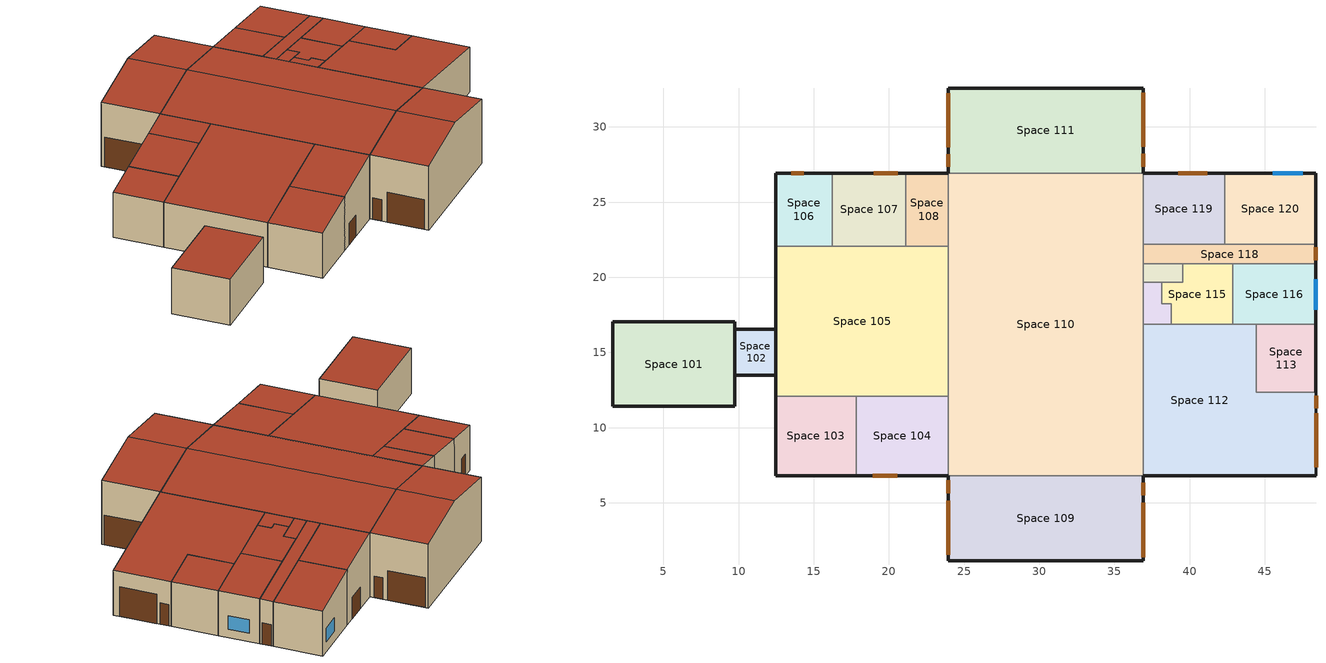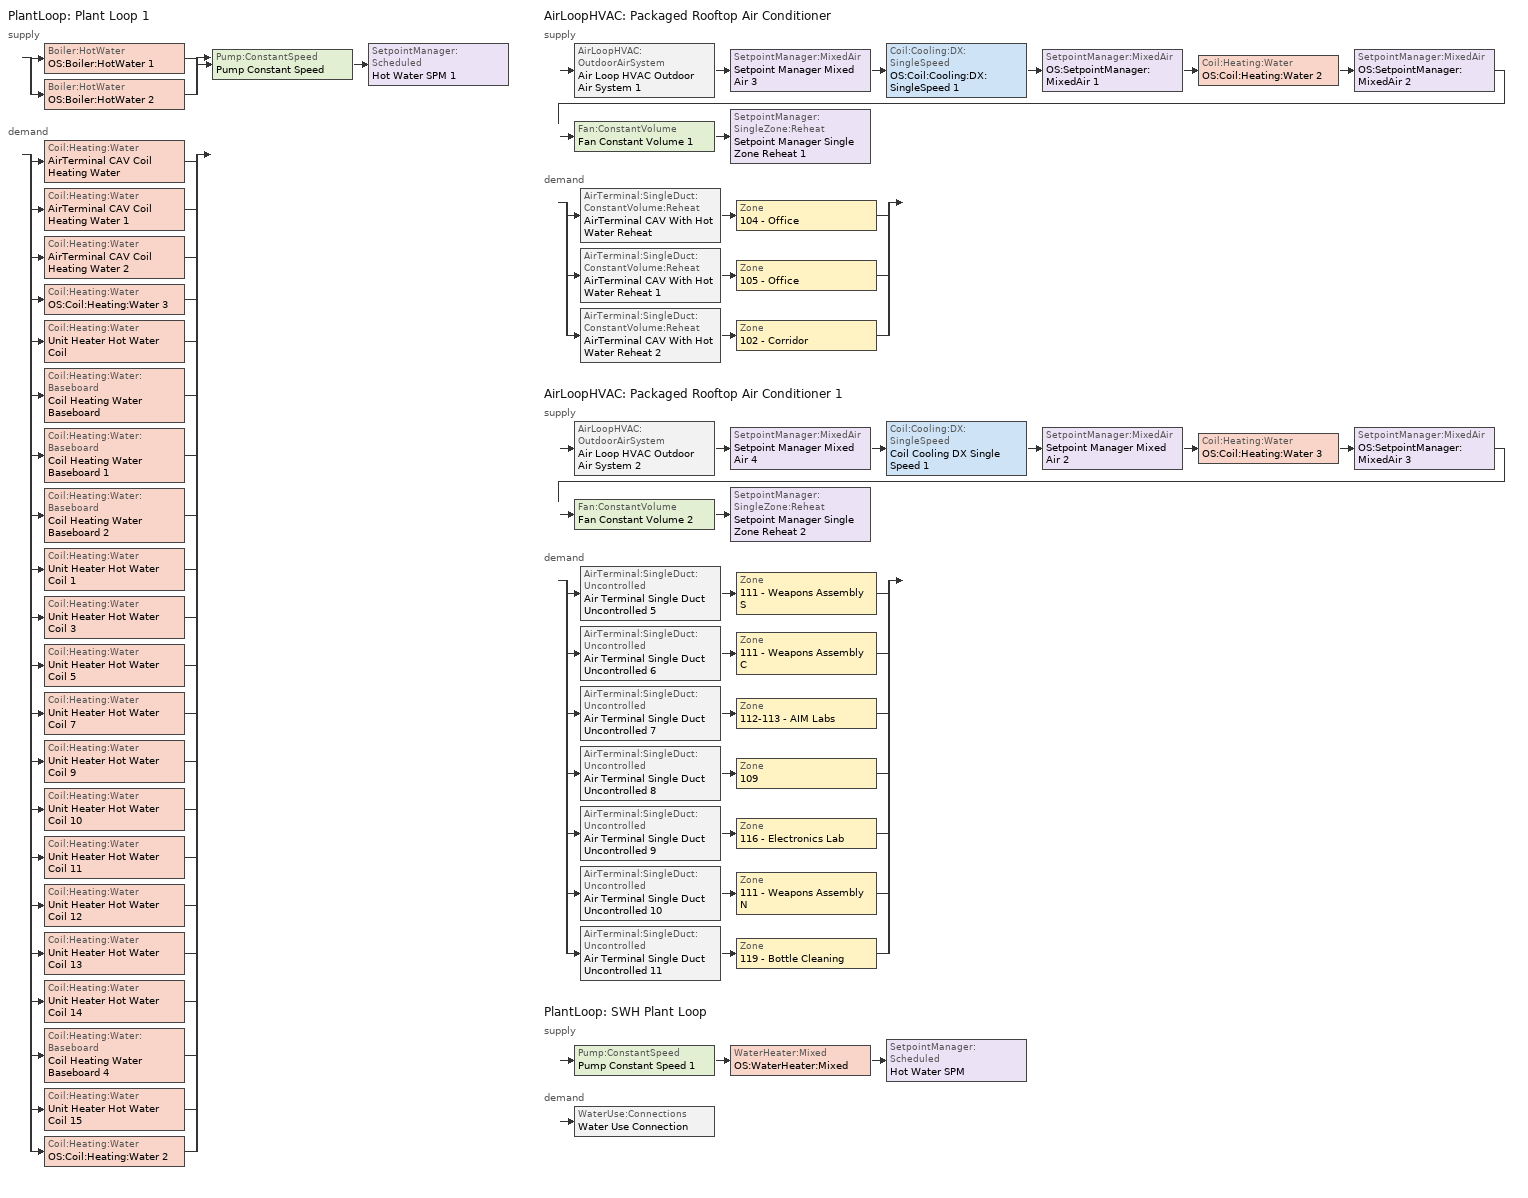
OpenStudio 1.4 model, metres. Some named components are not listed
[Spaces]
Space 101
 floor ground: 9.74,17.03 9.74,11.41 1.62,11.41 1.62,17.03 z0
 wall outside: 9.74,11.41 9.74,17.03 1.62,17.03 1.62,11.41 9.74,11.41 z0:4.7
 wall to Space 102: 9.74,13.48 9.74,16.54 z0:2.85
 roof outside: 9.74,11.41 9.74,17.03 1.62,17.03 1.62,11.41 z4.7
Space 102
 floor ground: 12.46,16.54 12.46,13.48 9.74,13.48 9.74,16.54 z0
 wall outside: 12.46,16.54 9.74,16.54 / 9.74,13.48 12.46,13.48 z0:2.85
 wall to Space 105: 12.46,13.48 12.46,16.54 z0:2.85
 roof outside: 12.46,13.48 12.46,16.54 9.74,16.54 9.74,13.48 z2.85
Space 103
 floor ground: 17.81,12.09 17.81,6.79 12.46,6.79 12.46,12.09 z0
 wall outside: 12.46,12.09 12.46,6.79 z0:4.63; 17.81,6.79,5.54 12.46,6.79,4.63 12.46,6.79,0 17.81,6.79,0
 wall to Space 104: 17.81,6.79 17.81,12.09 z0:5.54
 wall to Space 105: 17.81,12.09,5.54 17.81,12.09,0 12.46,12.09,0 12.46,12.09,4.63
 roof outside: 17.81,12.09,5.54 12.46,12.09,4.63 12.46,6.79,4.63 17.81,6.79,5.54
Space 104
 floor ground: 23.96,12.09 23.96,6.79 17.81,6.79 17.81,12.09 z0
 wall outside: 23.96,6.79,6.58 17.81,6.79,5.54 17.81,6.79,0 23.96,6.79,0
 wall to Space 105: 23.96,12.09,6.58 23.96,12.09,0 17.81,12.09,0 17.81,12.09,5.54
 wall to Space 110: 23.96,6.79 23.96,12.09 z0:6.58
 door: 18.94,6.79 20.54,6.79 z0:2.2
 roof outside: 23.96,12.09,6.58 17.81,12.09,5.54 17.81,6.79,5.54 23.96,6.79,6.58
Space 105
 floor ground: 23.96,22.08 23.96,12.09 12.46,12.09 12.46,22.08 z0
 wall outside: 12.46,22.08 12.46,12.09 z0:4.63
 wall to Space 106: 16.24,22.08,5.27 16.24,22.08,0 12.46,22.08,0 12.46,22.08,4.63
 wall to Space 107: 21.13,22.08,6.1 21.13,22.08,0 16.24,22.08,0 16.24,22.08,5.27
 wall to Space 108: 23.96,22.08,6.58 23.96,22.08,0 21.13,22.08,0 21.13,22.08,6.1
 wall to Space 110: 23.96,12.09 23.96,22.08 z0:6.58
 roof outside: 23.96,22.08,6.58 12.46,22.08,4.63 12.46,12.09,4.63 23.96,12.09,6.58
Space 106
 floor ground: 16.24,26.93 16.24,22.08 12.46,22.08 12.46,26.93 z0
 wall outside: 12.46,26.93 12.46,22.08 z0:4.63; 16.24,26.93,5.27 16.24,26.93,0 12.46,26.93,0 12.46,26.93,4.63
 wall to Space 107: 16.24,22.08 16.24,26.93 z0:5.27
 door: 14.35,26.93 13.5,26.93 z0:2.2
 roof outside: 16.24,26.93,5.27 12.46,26.93,4.63 12.46,22.08,4.63 16.24,22.08,5.27
Space 107
 floor ground: 21.13,26.93 21.13,22.08 16.24,22.08 16.24,26.93 z0
 wall outside: 21.13,26.93,6.1 21.13,26.93,0 16.24,26.93,0 16.24,26.93,5.27
 wall to Space 108: 21.13,22.08 21.13,26.93 z0:6.1
 door: 20.6,26.93 19,26.93 z0:2.2
 roof outside: 21.13,26.93,6.1 16.24,26.93,5.27 16.24,22.08,5.27 21.13,22.08,6.1
Space 108
 floor ground: 23.96,26.93 23.96,22.08 21.13,22.08 21.13,26.93 z0
 wall outside: 23.96,26.93,6.58 23.96,26.93,0 21.13,26.93,0 21.13,26.93,6.1
 wall to Space 110: 23.96,22.08 23.96,26.93 z0:6.58
 roof outside: 23.96,26.93,6.57 21.13,26.93,6.1 21.13,22.08,6.1 23.96,22.08,6.58
Space 109
 floor ground: 36.9,6.79 36.9,1.14 23.96,1.14 23.96,6.79 z0
 wall outside: 23.96,6.79 23.96,1.14 / 36.9,1.14 36.9,6.79 z0:6.58; 30.43,1.14,7.65 23.96,1.14,6.58 23.96,1.14,0 36.9,1.14,0 36.9,1.14,6.58
 wall to Space 110: 30.43,6.79,7.65 36.9,6.79,6.58 36.9,6.79,0 23.96,6.79,0 23.96,6.79,6.58
 door: 36.9,1.39 36.9,4.99 / 23.96,5.14 23.96,1.54 z0:3.05; 36.9,5.49 36.9,6.34 / 23.96,6.49 23.96,5.64 z0:2.2
 roof outside: 30.43,6.79,7.65 23.96,6.79,6.58 23.96,1.14,6.58 30.43,1.14,7.65; 30.43,1.14,7.65 36.9,1.14,6.58 36.9,6.79,6.58 30.43,6.79,7.65
Space 110
 floor ground: 36.9,26.93 36.9,6.79 23.96,6.79 23.96,26.93 z0
 wall to Space 119: 36.9,22.19 36.9,26.93 z0:6.58
 wall to Space 112: 36.9,6.79 36.9,16.86 z0:6.58
 wall to Space 117: 36.9,19.66 36.9,20.89 z0:6.58
 wall to Space 118: 36.9,20.89 36.9,22.19 z0:6.58
 wall to Space 114: 36.9,16.86 36.9,19.66 z0:6.58
 wall to Space 111: 30.43,26.93,7.65 36.9,26.93,6.58 36.9,26.93,0 23.96,26.93,0 23.96,26.93,6.58
 roof outside: 30.43,26.93,7.65 23.96,26.93,6.58 23.96,6.79,6.58 30.43,6.79,7.65; 30.43,6.79,7.65 36.9,6.79,6.58 36.9,26.93,6.58 30.43,26.93,7.65
Space 111
 floor ground: 36.9,32.58 36.9,26.93 23.96,26.93 23.96,32.58 z0
 wall outside: 36.9,26.93 36.9,32.58 / 23.96,32.58 23.96,26.93 z0:6.58; 30.43,32.58,7.65 36.9,32.58,6.58 36.9,32.58,0 23.96,32.58,0 23.96,32.58,6.58
 door: 36.9,28.66 36.9,32.26 / 23.96,32.24 23.96,28.64 z0:3.05; 36.9,27.36 36.9,28.21 / 23.96,28.19 23.96,27.34 z0:2.2
 roof outside: 30.43,32.58,7.65 23.96,32.58,6.58 23.96,26.93,6.58 30.43,26.93,7.65; 30.43,26.93,7.65 36.9,26.93,6.58 36.9,32.58,6.58 30.43,32.58,7.65
Space 112
 floor ground: 44.42,16.86 44.42,12.36 48.4,12.36 48.4,6.79 36.9,6.79 36.9,16.86 z0
 wall outside: 48.4,6.79 48.4,12.36 z0:4.63; 36.9,6.79,6.58 36.9,6.79,0 48.4,6.79,0 48.4,6.79,4.63
 wall to Space 113: 44.42,12.36 44.42,16.86 z0:5.3; 44.42,12.36,5.3 48.4,12.36,4.63 48.4,12.36,0 44.42,12.36,0
 wall to Space 114: 36.9,16.86,6.58 38.78,16.86,6.26 38.78,16.86,0 36.9,16.86,0
 wall to Space 115: 38.78,16.86,6.26 42.87,16.86,5.57 42.87,16.86,0 38.78,16.86,0
 wall to Space 116: 42.87,16.86,5.57 44.42,16.86,5.3 44.42,16.86,0 42.87,16.86,0
 door: 48.4,7.37 48.4,10.97 z0:3.05; 48.4,11.28 48.4,12.13 z0:2.2
 roof outside: 36.9,6.79,6.58 48.4,6.79,4.63 48.4,12.36,4.63 44.42,12.36,5.3 44.42,16.86,5.3 36.9,16.86,6.58
Space 113
 floor ground: 48.4,16.86 48.4,12.36 44.42,12.36 44.42,16.86 z0
 wall outside: 48.4,12.36 48.4,16.86 z0:4.63
 wall to Space 116: 44.42,16.86,5.3 48.4,16.86,4.63 48.4,16.86,0 44.42,16.86,0
 roof outside: 44.42,12.36,5.3 48.4,12.36,4.63 48.4,16.86,4.63 44.42,16.86,5.3
Space 114
 floor ground: 38.15,19.66 38.15,18.23 38.78,18.23 38.78,16.86 36.9,16.86 36.9,19.66 z0
 wall to Space 117: 36.9,19.66,6.58 38.15,19.66,6.36 38.15,19.66,0 36.9,19.66,0
 wall to Space 115: 38.78,16.86 38.78,18.23 z0:6.26; 38.15,18.23 38.15,19.66 z0:6.36; 38.15,18.23,6.36 38.78,18.23,6.26 38.78,18.23,0 38.15,18.23,0
 roof outside: 36.9,16.86,6.58 38.78,16.86,6.26 38.78,18.23,6.26 38.15,18.23,6.36 38.15,19.66,6.36 36.9,19.66,6.58
Space 115
 floor ground: 42.87,20.89 42.87,16.86 38.78,16.86 38.78,18.23 38.15,18.23 38.15,19.66 39.55,19.66 39.55,20.89 z0
 wall to Space 116: 42.87,16.86 42.87,20.89 z0:5.57
 wall to Space 118: 39.55,20.89,6.13 42.87,20.89,5.57 42.87,20.89,0 39.55,20.89,0
 wall to Space 117: 39.55,20.89 39.55,19.66 z0:6.13; 38.15,19.66,6.36 39.55,19.66,6.13 39.55,19.66,0 38.15,19.66,0
 roof outside: 38.15,18.23,6.36 38.78,18.23,6.26 38.78,16.86,6.26 42.87,16.86,5.57 42.87,20.89,5.57 39.55,20.89,6.13 39.55,19.66,6.13 38.15,19.66,6.36
Space 116
 floor ground: 48.4,20.89 48.4,16.86 42.87,16.86 42.87,20.89 z0
 wall outside: 48.4,16.86 48.4,20.89 z0:4.63
 wall to Space 118: 42.87,20.89,5.57 48.4,20.89,4.63 48.4,20.89,0 42.87,20.89,0
 window: 48.4,17.85 48.4,19.85 z0.86:2.26
 roof outside: 42.87,16.86,5.57 48.4,16.86,4.63 48.4,20.89,4.63 42.87,20.89,5.57
Space 117
 floor ground: 39.55,20.89 39.55,19.66 36.9,19.66 36.9,20.89 z0
 wall to Space 118: 36.9,20.89,6.58 39.55,20.89,6.13 39.55,20.89,0 36.9,20.89,0
 roof outside: 36.9,19.66,6.58 39.55,19.66,6.13 39.55,20.89,6.13 36.9,20.89,6.58
Space 118
 floor ground: 48.4,22.19 48.4,20.89 36.9,20.89 36.9,22.19 z0
 wall outside: 48.4,20.89 48.4,22.19 z0:4.63
 wall to Space 119: 36.9,22.19,6.58 42.33,22.19,5.66 42.33,22.19,0 36.9,22.19,0
 wall to Space 120: 42.33,22.19,5.66 48.4,22.19,4.63 48.4,22.19,0 42.33,22.19,0
 door: 48.4,21.14 48.4,21.99 z0:2.2
 roof outside: 36.9,20.89,6.58 48.4,20.89,4.63 48.4,22.19,4.63 36.9,22.19,6.58
Space 119
 floor ground: 42.33,26.93 42.33,22.19 36.9,22.19 36.9,26.93 z0
 wall outside: 36.9,26.93,6.58 42.33,26.93,5.66 42.33,26.93,0 36.9,26.93,0
 wall to Space 120: 42.33,22.19 42.33,26.93 z0:5.66
 door: 41.16,26.93 39.26,26.93 z0:2.2
 roof outside: 36.9,22.19,6.58 42.33,22.19,5.66 42.33,26.93,5.66 36.9,26.93,6.58
Space 120
 floor ground: 48.4,26.93 48.4,22.19 42.33,22.19 42.33,26.93 z0
 wall outside: 48.4,22.19 48.4,26.93 z0:4.63; 42.33,26.93,5.66 48.4,26.93,4.63 48.4,26.93,0 42.33,26.93,0
 window: 47.52,26.93 45.52,26.93 z0.99:2.39
 roof outside: 42.33,22.19,5.66 48.4,22.19,4.63 48.4,26.93,4.63 42.33,26.93,5.66
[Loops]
PlantLoop 'Plant Loop 1'
 supply: split
  | Boiler:HotWater 'OS:Boiler:HotWater 1'
  | Boiler:HotWater 'OS:Boiler:HotWater 2'
  join > Pump:ConstantSpeed 'Pump Constant Speed' > SetpointManager:Scheduled 'Hot Water SPM 1'
 demand: split
  | Coil:Heating:Water 'AirTerminal CAV Coil Heating Water'
  | Coil:Heating:Water 'AirTerminal CAV Coil Heating Water 1'
  | Coil:Heating:Water 'AirTerminal CAV Coil Heating Water 2'
  | Coil:Heating:Water 'OS:Coil:Heating:Water 3'
  | Coil:Heating:Water 'Unit Heater Hot Water Coil'
  | Coil:Heating:Water:Baseboard 'Coil Heating Water Baseboard'
  | Coil:Heating:Water:Baseboard 'Coil Heating Water Baseboard 1'
  | Coil:Heating:Water:Baseboard 'Coil Heating Water Baseboard 2'
  | Coil:Heating:Water 'Unit Heater Hot Water Coil 1'
  | Coil:Heating:Water 'Unit Heater Hot Water Coil 3'
  | Coil:Heating:Water 'Unit Heater Hot Water Coil 5'
  | Coil:Heating:Water 'Unit Heater Hot Water Coil 7'
  | Coil:Heating:Water 'Unit Heater Hot Water Coil 9'
  | Coil:Heating:Water 'Unit Heater Hot Water Coil 10'
  | Coil:Heating:Water 'Unit Heater Hot Water Coil 11'
  | Coil:Heating:Water 'Unit Heater Hot Water Coil 12'
  | Coil:Heating:Water 'Unit Heater Hot Water Coil 13'
  | Coil:Heating:Water 'Unit Heater Hot Water Coil 14'
  | Coil:Heating:Water:Baseboard 'Coil Heating Water Baseboard 4'
  | Coil:Heating:Water 'Unit Heater Hot Water Coil 15'
  | Coil:Heating:Water 'OS:Coil:Heating:Water 2'
AirLoopHVAC 'Packaged Rooftop Air Conditioner'
 supply: AirLoopHVAC:OutdoorAirSystem 'Air Loop HVAC Outdoor Air System 1' > SetpointManager:MixedAir 'Setpoint Manager Mixed Air 3' > Coil:Cooling:DX:SingleSpeed 'OS:Coil:Cooling:DX:SingleSpeed 1' > SetpointManager:MixedAir 'OS:SetpointManager:MixedAir 1' > Coil:Heating:Water 'OS:Coil:Heating:Water 2' > SetpointManager:MixedAir 'OS:SetpointManager:MixedAir 2' > Fan:ConstantVolume 'Fan Constant Volume 1' > SetpointManager:SingleZone:Reheat 'Setpoint Manager Single Zone Reheat 1'
 demand: split
  | AirTerminal:SingleDuct:ConstantVolume:Reheat 'AirTerminal CAV With Hot Water Reheat' > Zone '104 - Office'
  | AirTerminal:SingleDuct:ConstantVolume:Reheat 'AirTerminal CAV With Hot Water Reheat 1' > Zone '105 - Office'
  | AirTerminal:SingleDuct:ConstantVolume:Reheat 'AirTerminal CAV With Hot Water Reheat 2' > Zone '102 - Corridor'
AirLoopHVAC 'Packaged Rooftop Air Conditioner 1'
 supply: AirLoopHVAC:OutdoorAirSystem 'Air Loop HVAC Outdoor Air System 2' > SetpointManager:MixedAir 'Setpoint Manager Mixed Air 4' > Coil:Cooling:DX:SingleSpeed 'Coil Cooling DX Single Speed 1' > SetpointManager:MixedAir 'Setpoint Manager Mixed Air 2' > Coil:Heating:Water 'OS:Coil:Heating:Water 3' > SetpointManager:MixedAir 'OS:SetpointManager:MixedAir 3' > Fan:ConstantVolume 'Fan Constant Volume 2' > SetpointManager:SingleZone:Reheat 'Setpoint Manager Single Zone Reheat 2'
 demand: split
  | AirTerminal:SingleDuct:Uncontrolled 'Air Terminal Single Duct Uncontrolled 5' > Zone '111 - Weapons Assembly S'
  | AirTerminal:SingleDuct:Uncontrolled 'Air Terminal Single Duct Uncontrolled 6' > Zone '111 - Weapons Assembly C'
  | AirTerminal:SingleDuct:Uncontrolled 'Air Terminal Single Duct Uncontrolled 7' > Zone '112-113 - AIM Labs'
  | AirTerminal:SingleDuct:Uncontrolled 'Air Terminal Single Duct Uncontrolled 8' > Zone '109'
  | AirTerminal:SingleDuct:Uncontrolled 'Air Terminal Single Duct Uncontrolled 9' > Zone '116 - Electronics Lab'
  | AirTerminal:SingleDuct:Uncontrolled 'Air Terminal Single Duct Uncontrolled 10' > Zone '111 - Weapons Assembly N'
  | AirTerminal:SingleDuct:Uncontrolled 'Air Terminal Single Duct Uncontrolled 11' > Zone '119 - Bottle Cleaning'
PlantLoop 'SWH Plant Loop'
 supply: Pump:ConstantSpeed 'Pump Constant Speed 1' > WaterHeater:Mixed 'OS:WaterHeater:Mixed' > SetpointManager:Scheduled 'Hot Water SPM'
 demand: WaterUse:Connections 'Water Use Connection'
[Site]
Site 1: Latitude {deg}=53.53; Longitude {deg}=-114.1; Time Zone {hr}=-7; Elevation {m}=723
[Building]
B688 Ammunition Maintenance Facility: North Axis {deg}=-0; Default Construction Set=Vintage 2 Maintenance Shops; Default Schedule Set=NRCan Cold Lake Default Schedule Set
[ClimateZones]
Climate Zone Institution Name 1=ASHRAE; Climate Zone Document Name 1=ANSI/ASHRAE Standard 169; Climate Zone Document Year 1=2006; Climate Zone Institution Name 2=CEC; Climate Zone Document Name 2=California Climate Zone Descriptions; Climate Zone Document Year 2=1995
[SizingPeriod:DesignDay] Barometric Pressure {Pa}=92936; Wind Direction {deg}=180; Sky Clearness=0; Rain Indicator=0; Snow Indicator=0; Day of Month=21; Daylight Saving Time Indicator=0; Dry-Bulb Temperature Range Modifier Type=DefaultMultipliers
Name | Maximum Dry-Bulb Temperature {C} | Daily Dry-Bulb Temperature Range {deltaC} | Humidity Indicating Conditions at Maximum Dry-Bulb {BasedOnField A3} | Wind Speed {m/s} | Month | Day Type | Humidity Indicating Type | Solar Model Indicator | ASHRAE Taub | ASHRAE Taud
Edmonton Stony Plain Ann Clg .4% Condns DP=>MDB | 22.6 | 12 | 16.5 | 3.8 | 7 | SummerDesignDay | Dewpoint | ASHRAETau | 0.353 | 2.369
Edmonton Stony Plain Ann Hum_n 99.6% Condns DP=>MCDB | -32.4 | 0 | -37.7 | 1.9 | 1 | WinterDesignDay | Dewpoint | ASHRAEClearSky
Edmonton Stony Plain Ann Htg Wind 99.6% Condns WS=>MCDB | -5.8 | 0 | -5.8 | 11.6 | 1 | WinterDesignDay | Wetbulb | ASHRAEClearSky
Edmonton Stony Plain Ann Clg .4% Condns Enth=>MDB | 25.6 | 12 | 57100 | 3.8 | 7 | SummerDesignDay | Enthalpy | ASHRAETau | 0.353 | 2.369
Edmonton Stony Plain Ann Clg .4% Condns WB=>MDB | 25.3 | 12 | 19 | 3.8 | 7 | SummerDesignDay | Wetbulb | ASHRAETau | 0.353 | 2.369
Edmonton Stony Plain Ann Htg 99.6% Condns DB | -32.5 | 0 | -32.5 | 1.9 | 1 | WinterDesignDay | Wetbulb | ASHRAEClearSky
Edmonton Stony Plain Ann Clg .4% Condns DB=>MWB | 27.5 | 12 | 17.6 | 3.8 | 7 | SummerDesignDay | Wetbulb | ASHRAETau | 0.353 | 2.369
[Construction]
000 ExtSlabCarpet 4in ClimateZone 1-8: MAT-CC05 4 HW CONCRETE, CP02 CARPET PAD
000 Interior Ceiling: 000 M11 100mm lightweight concrete, 000 F05 Ceiling air space resistance, 000 F16 Acoustic tile
000 Interior Floor: 000 F16 Acoustic tile, 000 F05 Ceiling air space resistance, 000 M11 100mm lightweight concrete
000 Interior Wall: 000 G01a 19mm gypsum board, 000 F04 Wall air space resistance, 000 G01a 19mm gypsum board
V2-Maintenance-Wall R18: V2-Maintenance-Wall mtl R18
V2-Maintenance-Roof R24: V2-Maintenance-Roof mtl R24
Vintage 2 Window R1.8: V2 Windows R1.8
V2 Door R4: V2 Door mtl R4
[Material]
Name | Roughness | Thickness | Conductivity | Density | Specific Heat | Thermal Absorptance | Solar Absorptance | Visible Absorptance
000 F16 Acoustic tile | MediumSmooth | 0.0191 | 0.06 | 368 | 590
000 G01a 19mm gypsum board | MediumSmooth | 0.019 | 0.16 | 800 | 1090
000 M11 100mm lightweight concrete | MediumRough | 0.1016 | 0.53 | 1280 | 840
MAT-CC05 4 HW CONCRETE | Rough | 0.1016 | 1.311 | 2240 | 836.8 | 0.9 | 0.7 | 0.7
V2-Maintenance-Wall mtl R18 | MediumRough | 0.140625 | 0.045 | 265 | 836.8 | 0.9 | 0.7 | 0.7
V2-Maintenance-Roof mtl R24 | MediumRough | 0.19149 | 0.045 | 265 | 836.8 | 0.9 | 0.7 | 0.7
V2 Door mtl R4 | MediumRough | 0.03169 | 0.045 | 265 | 836.8 | 0.9 | 0.7 | 0.7
[Material:AirGap]
Name | Thermal Resistance
000 F04 Wall air space resistance | 0.15
000 F05 Ceiling air space resistance | 0.18
[Material:NoMass]
CP02 CARPET PAD: Roughness=VeryRough; Thermal Resistance=0.2165; Thermal Absorptance=0.9; Solar Absorptance=0.7; Visible Absorptance=0.8
[DefaultConstructionSet]
Vintage 2 Maintenance Shops: Default Exterior Surface Constructions=Default Surface Constructions 1; Default Interior Surface Constructions=Default Surface Constructions 2; Default Ground Contact Surface Constructions=Default Surface Constructions 3; Default Exterior SubSurface Constructions=Default Sub Surface Constructions 1; Default Interior SubSurface Constructions=Default Sub Surface Constructions 2
[DefaultSurfaceConstructions]
Name | Floor Construction | Wall Construction | Roof Ceiling Construction
Default Surface Constructions 1 | 000 ExtSlabCarpet 4in ClimateZone 1-8 | V2-Maintenance-Wall R18 | V2-Maintenance-Roof R24
Default Surface Constructions 2 | 000 Interior Floor | 000 Interior Wall | 000 Interior Ceiling
Default Surface Constructions 3 | 000 ExtSlabCarpet 4in ClimateZone 1-8 | 000 ExtSlabCarpet 4in ClimateZone 1-8 | 000 ExtSlabCarpet 4in ClimateZone 1-8
[DefaultSubSurfaceConstructions]
Name | Fixed Window Construction | Operable Window Construction | Door Construction | Glass Door Construction
Default Sub Surface Constructions 1 | Vintage 2 Window R1.8 | Vintage 2 Window R1.8 | V2 Door R4 | Vintage 2 Window R1.8
Default Sub Surface Constructions 2
[WindowMaterial:SimpleGlazingSystem]
V2 Windows R1.8: U-Factor {W/m2-K}=3.15; Solar Heat Gain Coefficient=0.6; Visible Transmittance=0.7
[ThermostatSetpoint:DualSetpoint]
Name | Heating Setpoint Temperature Schedule | Cooling Setpoint Temperature Schedule
Thermostat Setpoint Dual Setpoint 1; Thermostat Setpoint Dual Setpoint 11; Thermostat Setpoint Dual Setpoint 13; Thermostat Setpoint Dual Setpoint 15; Thermostat Setpoint Dual Setpoint 17; Thermostat Setpoint Dual Setpoint 18 | Heating SP 21C | Cool off
Thermostat Setpoint Dual Setpoint 2; Thermostat Setpoint Dual Setpoint 4; Thermostat Setpoint Dual Setpoint 5; Thermostat Setpoint Dual Setpoint 6; Thermostat Setpoint Dual Setpoint 7; Thermostat Setpoint Dual Setpoint 8; Thermostat Setpoint Dual Setpoint 9; Thermostat Setpoint Dual Setpoint 10; Thermostat Setpoint Dual Setpoint 12; Thermostat Setpoint Dual Setpoint 14; Thermostat Setpoint Dual Setpoint 16 | Heating SP 21C | Cooling SP 24C
Thermostat Setpoint Dual Setpoint 19
[DesignSpecification:OutdoorAir] Outdoor Air Flow per Floor Area {m3/s-m2}=0
Name | Outdoor Air Flow per Person {m3/s-person}
MNECBPerPerson-Office Category 1-A-oa; MNECBPerPerson-Laboratories-A-oa | 0.01
MNECBPerPerson-Corridors-*-oa; MNECBPerPerson-Active Storage Bulky-E-oa | 0.025
MNECBPerPerson-Mechanical/electrical room-*-oa | 0.05
MNECBPerPerson-Toilet and Washrooms-*-oa | 0.03
MNECBPerPerson-Machinery-C-oa | 0.075
MNECBPerPerson-Electrical/Electronic-C-oa | 0.0375
MNECBPerPerson-Material Handling-E-oa | 0.008
[BuildingStory] Nominal Z Coordinate {m}=0
Name | Nominal Floor to Floor Height {m}
Building Story 1 | 4.7
Building Story 2 | 2.85
Building Story 3; Building Story 5 | 6.575
Building Story 4 | 7.65
[Space]
Name | Space Type | Building Story | Thermal Zone
Space 101 | Shop-Machinery | Building Story 1 | 115 - Missile Test Cell
Space 102 | Service and Common-Corridors | Building Story 2 | 114 - Link
Space 103 | Shop-Electrical/Electronic | Building Story 3 | 116 - Electronics Lab
Space 104 | Service and Common-Mechanical/electrical room | Building Story 3 | 117 - Mech Room
Space 105 | Laboratories-Laboratories | Building Story 3 | 112-113 - AIM Labs
Space 106 | Service and Common-Mechanical/electrical room | Building Story 3 | 120 -  Elec Room
Space 107 | Shop-Machinery | Building Story 3 | 119 - Bottle Cleaning
Space 108 | Service and Common-Mechanical/electrical room | Building Story 3 | 118 - Compressors
Space 109 | Shop-Machinery | Building Story 4 | 111 - Weapons Assembly S
Space 110 | Shop-Machinery | Building Story 4 | 111 - Weapons Assembly C
Space 111 | Shop-Machinery | Building Story 4 | 111 - Weapons Assembly N
Space 112 | Storage/Warehouse-Material Handling | Building Story 5 | 109
Space 113 | Shop-Machinery | Building Story 5 | 110 - Chaff and Flare
Space 114 | Storage/Warehouse-Active Storage Bulky | Building Story 5 | 106 - Janitor
Space 115 | Service and Common-Toilet and Washrooms | Building Story 5 | 107-108 - Toilets
Space 116 | Office Category 1 | Building Story 5 | 104 - Office
Space 117 | Service and Common-Mechanical/electrical room | Building Story 5 | 103 - Comms
Space 118 | Service and Common-Corridors | Building Story 5 | 102 - Corridor
Space 119 | Service and Common-Mechanical/electrical room | Building Story 5 | 101 - Mech Room
Space 120 | Office Category 1 | Building Story 5 | 105 - Office
[SpaceType] Default Schedule Set=NRCan Cold Lake Default Schedule Set
Name | Design Specification Outdoor Air Object
Office Category 1 | MNECBPerPerson-Office Category 1-A-oa
Service and Common-Corridors | MNECBPerPerson-Corridors-*-oa
Service and Common-Mechanical/electrical room | MNECBPerPerson-Mechanical/electrical room-*-oa
Service and Common-Toilet and Washrooms | MNECBPerPerson-Toilet and Washrooms-*-oa
Shop-Machinery | MNECBPerPerson-Machinery-C-oa
Shop-Electrical/Electronic | MNECBPerPerson-Electrical/Electronic-C-oa
Storage/Warehouse-Active Storage Bulky | MNECBPerPerson-Active Storage Bulky-E-oa
Laboratories-Laboratories | MNECBPerPerson-Laboratories-A-oa
Storage/Warehouse-Material Handling | MNECBPerPerson-Material Handling-E-oa
[People]
Name | People Definition | Space or SpaceType
People 53 | MNECBAdjusted-Office-1-sched-A-people_def | Office Category 1
People 21 | MNECBAdjusted-Corridors-sched-*-people_def | Service and Common-Corridors
People 48 | MNECBAdjusted-Mechanical/electrical room-sched-*-people_def | Service and Common-Mechanical/electrical room
People 79 | MNECBAdjusted-Toilet and Washrooms-*-people_def | Service and Common-Toilet and Washrooms
People 46 | MNECBAdjusted-Machinery-sched-C-people_def | Shop-Machinery
People 24 | MNECBAdjusted-Electrical/Electronic-sched-C-people_def | Shop-Electrical/Electronic
People 3 | MNECBAdjusted-Active Storage Bulky-sched-E-people_def | Storage/Warehouse-Active Storage Bulky
People 40 | MNECBAdjusted-Laboratories-sched-A-people_def | Laboratories-Laboratories
People 47 | MNECBAdjusted-Material Handling-sched-E-people_def | Storage/Warehouse-Material Handling
[People:Definition] Number of People Calculation Method=Area/Person; Fraction Radiant=0.3
Name | Space Floor Area per Person {m2/person}
MNECBAdjusted-Office-1-sched-A-people_def; MNECBAdjusted-Laboratories-sched-A-people_def; MNECBAdjusted-Material Handling-sched-E-people_def | 91
MNECBAdjusted-Corridors-sched-*-people_def; MNECBAdjusted-Active Storage Bulky-sched-E-people_def | 455
MNECBAdjusted-Mechanical/electrical room-sched-*-people_def | 920
MNECBAdjusted-Toilet and Washrooms-*-people_def; MNECBAdjusted-Machinery-sched-C-people_def; MNECBAdjusted-Electrical/Electronic-sched-C-people_def | 137
[Lights]
Name | Lights Definition | Space or SpaceType
Lights 53 | MNECB-Office-1-sched-A-lights_def | Office Category 1
Lights 21 | MNECB-Corridors-sched-*-lights_def | Service and Common-Corridors
Lights 48 | MNECB-Mechanical/electrical room-sched-*-lights_def | Service and Common-Mechanical/electrical room
Lights 85 | MNECB-Toilet and Washrooms-sched-*-lights_def | Service and Common-Toilet and Washrooms
Lights 46 | MNECB-Machinery-sched-C-lights_def | Shop-Machinery
Lights 24 | MNECB-Electrical/Electronic-sched-C-lights_def | Shop-Electrical/Electronic
Lights 2 | MNECB-Active Storage Bulky-sched-E-lights_def | Storage/Warehouse-Active Storage Bulky
Lights 40 | MNECB-Laboratories-sched-A-lights_def | Laboratories-Laboratories
Lights 47 | MNECB-Material Handling-sched-E-lights_def | Storage/Warehouse-Material Handling
[Lights:Definition] Design Level Calculation Method=Watts/Area
Name | Watts per Space Floor Area {W/m2}
MNECB-Office-1-sched-A-lights_def | 19.4
MNECB-Corridors-sched-*-lights_def | 8.6
MNECB-Mechanical/electrical room-sched-*-lights_def | 7.5
MNECB-Toilet and Washrooms-sched-*-lights_def | 8.7
MNECB-Machinery-sched-C-lights_def; MNECB-Electrical/Electronic-sched-C-lights_def | 26.9
MNECB-Active Storage Bulky-sched-E-lights_def | 3.2
MNECB-Laboratories-sched-A-lights_def | 24.8
MNECB-Material Handling-sched-E-lights_def | 10.8
[ElectricEquipment]
Name | Electric Equipment Definition | Space or SpaceType
Electric Equipment 54 | MNECB-Office type 1-sched-A-eq_elec_def | Office Category 1
Electric Equipment 22 | MNECB-Corridors-sched-*-eq_elec_def | Service and Common-Corridors
Electric Equipment 49 | MNECB-Mechanical/electrical room-sched-*-eq_elec_def | Service and Common-Mechanical/electrical room
Electric Equipment 85 | MNECB-Toilet and Washrooms-sched-*-eq_elec_def | Service and Common-Toilet and Washrooms
Electric Equipment 47 | MNECB-Machinery-sched-C-eq_elec_def | Shop-Machinery
Electric Equipment 25 | MNECB-Electrical/Electronic-sched-C-eq_elec_def | Shop-Electrical/Electronic
Electric Equipment 3 | MNECB-Active Storage Bulky-sched-E-eq_elec_def | Storage/Warehouse-Active Storage Bulky
Electric Equipment 41 | MNECB-Laboratories-sched-A-eq_elec_def | Laboratories-Laboratories
Electric Equipment 48 | MNECB-Material Handling-sched-E-eq_elec_def | Storage/Warehouse-Material Handling
[ElectricEquipment:Definition] Design Level Calculation Method=Watts/Area; Fraction Radiant=0
Name | Watts per Space Floor Area {W/m2}
MNECB-Office type 1-sched-A-eq_elec_def | 7.5
MNECB-Corridors-sched-*-eq_elec_def | 0
MNECB-Mechanical/electrical room-sched-*-eq_elec_def; MNECB-Toilet and Washrooms-sched-*-eq_elec_def; MNECB-Machinery-sched-C-eq_elec_def; MNECB-Active Storage Bulky-sched-E-eq_elec_def; MNECB-Material Handling-sched-E-eq_elec_def | 1
MNECB-Electrical/Electronic-sched-C-eq_elec_def; MNECB-Laboratories-sched-A-eq_elec_def | 10
[ThermalZone] Use Ideal Air Loads=No
Name | Thermostat
105 - Office | Thermostat Setpoint Dual Setpoint 5
101 - Mech Room | Thermostat Setpoint Dual Setpoint 1
102 - Corridor | Thermostat Setpoint Dual Setpoint 2
103 - Comms; 107-108 - Toilets
106 - Janitor | Thermostat Setpoint Dual Setpoint 19
104 - Office | Thermostat Setpoint Dual Setpoint 4
110 - Chaff and Flare | Thermostat Setpoint Dual Setpoint 7
109 | Thermostat Setpoint Dual Setpoint 6
111 - Weapons Assembly N | Thermostat Setpoint Dual Setpoint 9
111 - Weapons Assembly C | Thermostat Setpoint Dual Setpoint 8
111 - Weapons Assembly S | Thermostat Setpoint Dual Setpoint 10
118 - Compressors | Thermostat Setpoint Dual Setpoint 11
119 - Bottle Cleaning | Thermostat Setpoint Dual Setpoint 12
120 -  Elec Room | Thermostat Setpoint Dual Setpoint 13
112-113 - AIM Labs | Thermostat Setpoint Dual Setpoint 14
117 - Mech Room | Thermostat Setpoint Dual Setpoint 15
116 - Electronics Lab | Thermostat Setpoint Dual Setpoint 16
114 - Link | Thermostat Setpoint Dual Setpoint 17
115 - Missile Test Cell | Thermostat Setpoint Dual Setpoint 18
[Sizing:Zone] Zone Cooling Design Supply Air Temperature {C}=14; Zone Heating Design Supply Air Temperature {C}=40; Zone Cooling Design Supply Air Humidity Ratio {kg-H2O/kg-air}=0.0085; Zone Heating Design Supply Air Humidity Ratio {kg-H2O/kg-air}=0.008; Heating Design Air Flow Method=DesignDay
105 - Office; 101 - Mech Room; 102 - Corridor; 103 - Comms; 106 - Janitor; 107-108 - Toilets; 104 - Office; 110 - Chaff and Flare; 109; 111 - Weapons Assembly N; 111 - Weapons Assembly C; 111 - Weapons Assembly S; 118 - Compressors; 119 - Bottle Cleaning; 120 -  Elec Room; 112-113 - AIM Labs; 117 - Mech Room; 116 - Electronics Lab; 114 - Link; 115 - Missile Test Cell
[Zone equipment]
105 - Office: Convective Baseboard Water 2, AirTerminal CAV With Hot Water Reheat 1
101 - Mech Room: Unit Heater CV - Hot Water
102 - Corridor: Convective Baseboard Water, AirTerminal CAV With Hot Water Reheat 2
107-108 - Toilets: Fan Zone Exhaust 1
104 - Office: Convective Baseboard Water 1, AirTerminal CAV With Hot Water Reheat
109: Air Terminal Single Duct Uncontrolled 8, Unit Heater CV - Hot Water 1
111 - Weapons Assembly N: Air Terminal Single Duct Uncontrolled 10, Unit Heater CV - Hot Water 5
111 - Weapons Assembly C: Air Terminal Single Duct Uncontrolled 6, Unit Heater CV - Hot Water 3, Fan Zone Exhaust
111 - Weapons Assembly S: Air Terminal Single Duct Uncontrolled 5, Unit Heater CV - Hot Water 7
118 - Compressors: Unit Heater CV - Hot Water 9
119 - Bottle Cleaning: Air Terminal Single Duct Uncontrolled 11, Unit Heater CV - Hot Water 10
120 -  Elec Room: Unit Heater CV - Hot Water 11
112-113 - AIM Labs: Air Terminal Single Duct Uncontrolled 7, Unit Heater CV - Hot Water 12
117 - Mech Room: Unit Heater CV - Hot Water 13
116 - Electronics Lab: Air Terminal Single Duct Uncontrolled 9, Unit Heater CV - Hot Water 14
114 - Link: Convective Baseboard Water 4
115 - Missile Test Cell: Unit Heater CV - Hot Water 15
[PlantLoop] Plant Loop Volume {m3}=Autocalculate
Name | Fluid Type
Plant Loop 1 | Water
SWH Plant Loop
[Sizing:Plant] Loop Type=Heating; Design Loop Exit Temperature {C}=82; Loop Design Temperature Difference {deltaC}=11
Plant Loop 1; SWH Plant Loop
[Boiler:HotWater] Efficiency Curve Temperature Evaluation Variable=LeavingBoiler; Water Outlet Upper Temperature Limit {C}=99; Boiler Flow Mode=LeavingSetpointModulated; Parasitic Electric Load {W}=0; Sizing Factor=1
Name | Normalized Boiler Efficiency Curve
OS:Boiler:HotWater 1 | Boiler Efficiency
OS:Boiler:HotWater 2 | Boiler Efficiency 1
[Pump:ConstantSpeed] Rated Flow Rate {m3/s}=autosize; Rated Pump Head {Pa}=179352; Rated Power Consumption {W}=autosize; Motor Efficiency=0.9; Fraction of Motor Inefficiencies to Fluid Stream=0; Pump Control Type=Intermittent
Pump Constant Speed; Pump Constant Speed 1
[AirLoopHVAC] Design Supply Air Flow Rate {m3/s}=AutoSize
Packaged Rooftop Air Conditioner; Packaged Rooftop Air Conditioner 1
[AvailabilityManager:Scheduled] Schedule=NRCan - Cold Lake - Default Fans
Availability Manager Scheduled 1; Availability Manager Scheduled 2
[AvailabilityManager:NightCycle] Control Type=CycleOnAnyZoneFansOnly
Availability Manager Night Cycle 1; Availability Manager Night Cycle 2
[Sizing:System] Type of Load to Size On=Sensible; Design Outdoor Air Flow Rate {m3/s}=Autosize; Minimum System Air Flow Ratio=1; Preheat Design Temperature {C}=7; Preheat Design Humidity Ratio {kg-H2O/kg-Air}=0.008; Precool Design Temperature {C}=12.8; Precool Design Humidity Ratio {kg-H2O/kg-Air}=0.008; Central Cooling Design Supply Air Temperature {C}=12.8; Central Heating Design Supply Air Temperature {C}=40; Sizing Option=NonCoincident; 100% Outdoor Air in Cooling=Yes; 100% Outdoor Air in Heating=Yes; Central Cooling Design Supply Air Humidity Ratio {kg-H2O/kg-Air}=0.0085; Central Heating Design Supply Air Humidity Ratio {kg-H2O/kg-Air}=0.008; Cooling Design Air Flow Method=DesignDay; Cooling Design Air Flow Rate {m3/s}=0; Heating Design Air Flow Method=DesignDay; Heating Design Air Flow Rate {m3/s}=0; System Outdoor Air Method=ZoneSum
Packaged Rooftop Air Conditioner; Packaged Rooftop Air Conditioner 1
[Fan:ConstantVolume] Maximum Flow Rate {m3/s}=AutoSize
Name | Availability Schedule | Pressure Rise {Pa} | Motor In Airstream Fraction
Fan Constant Volume 1 | NRCan - Cold Lake - Default Fans | 500 | 1
Fan Constant Volume 2 | NRCan - Cold Lake - Default Fans | 500
Unit Heater CV Fan; Unit Heater CV Fan 1; Unit Heater CV Fan 3; Unit Heater CV Fan 5; Unit Heater CV Fan 7; Unit Heater CV Fan 9; Unit Heater CV Fan 10; Unit Heater CV Fan 11; Unit Heater CV Fan 12; Unit Heater CV Fan 13; Unit Heater CV Fan 14; Unit Heater CV Fan 15 | Always On Discrete 1
[SetpointManager:SingleZone:Reheat] Minimum Supply Air Temperature {C}=12; Maximum Supply Air Temperature {C}=43
Name | Control Zone
Setpoint Manager Single Zone Reheat 1 | 104 - Office
Setpoint Manager Single Zone Reheat 2 | 111 - Weapons Assembly S
[Controller:OutdoorAir] Minimum Outdoor Air Flow Rate {m3/s}=Autosize; Maximum Outdoor Air Flow Rate {m3/s}=Autosize; Economizer Control Type=FixedDryBulb; Economizer Control Action Type=ModulateFlow; Economizer Maximum Limit Dry-Bulb Temperature {C}=28; Economizer Maximum Limit Enthalpy {J/kg}=64000; Economizer Minimum Limit Dry-Bulb Temperature {C}=19; Lockout Type=NoLockout; Minimum Limit Type=FixedMinimum; High Humidity Control=No; Heat Recovery Bypass Control Type=BypassWhenOAFlowGreaterThanMinimum
Name | Controller Mechanical Ventilation
Controller Outdoor Air 1 | Controller Mechanical Ventilation 1
Controller Outdoor Air 2 | Controller Mechanical Ventilation 2
[Controller:MechanicalVentilation] Availability Schedule=Always On Discrete; System Outdoor Air Method=ZoneSum
Controller Mechanical Ventilation 1; Controller Mechanical Ventilation 2
[AirLoopHVAC:OutdoorAirSystem]
Name | Controller
Air Loop HVAC Outdoor Air System 1 | Controller Outdoor Air 1
Air Loop HVAC Outdoor Air System 2 | Controller Outdoor Air 2
[Coil:Cooling:DX:SingleSpeed] Rated COP {W/W}=3; Rated Evaporator Fan Power Per Volume Flow Rate {W/(m3/s)}=773.3; Condenser Type=AirCooled; Evaporative Condenser Effectiveness=0; Evaporative Condenser Air Flow Rate {m3/s}=Autosize; Evaporative Condenser Pump Rated Power Consumption {W}=Autosize; Crankcase Heater Capacity {W}=0; Maximum Outdoor Dry-Bulb Temperature for Crankcase Heater Operation {C}=0; Basin Heater Capacity {W/K}=0; Basin Heater Setpoint Temperature {C}=10
Name | Availability Schedule | Rated Total Cooling Capacity {W} | Rated Sensible Heat Ratio | Rated Air Flow Rate {m3/s} | Total Cooling Capacity Function of Temperature Curve | Total Cooling Capacity Function of Flow Fraction Curve | Energy Input Ratio Function of Temperature Curve | Energy Input Ratio Function of Flow Fraction Curve | Part Load Fraction Correlation Curve
OS:Coil:Cooling:DX:SingleSpeed 1 | Always On Discrete 2 | Autosize | Autosize | Autosize | OS:Curve:Biquadratic 1 | OS:Curve:Quadratic 1 | OS:Curve:Biquadratic 2 | OS:Curve:Quadratic 2 | OS:Curve:Quadratic 3
Coil Cooling DX Single Speed 1 | Always On Discrete | autosize | autosize | autosize | Curve Biquadratic 1 | Curve Quadratic 1 | Curve Biquadratic 2 | Curve Quadratic 2 | Curve Quadratic 3
[AirTerminal:SingleDuct:Uncontrolled] Availability Schedule=Always On Discrete; Maximum Air Flow Rate {m3/s}=AutoSize
Air Terminal Single Duct Uncontrolled 5; Air Terminal Single Duct Uncontrolled 6; Air Terminal Single Duct Uncontrolled 7; Air Terminal Single Duct Uncontrolled 8; Air Terminal Single Duct Uncontrolled 9; Air Terminal Single Duct Uncontrolled 10; Air Terminal Single Duct Uncontrolled 11
[ZoneHVAC:Baseboard:Convective:Water] Availability Schedule=Always On Discrete 1
Name | Heating Coil
Convective Baseboard Water | Coil Heating Water Baseboard
Convective Baseboard Water 1 | Coil Heating Water Baseboard 1
Convective Baseboard Water 2 | Coil Heating Water Baseboard 2
Convective Baseboard Water 4 | Coil Heating Water Baseboard 4
[Coil:Heating:Water:Baseboard] U-Factor Times Area Value {W/K}=autosize; Maximum Water Flow Rate {m3/s}=autosize; Convergence Tolerance=0.001
Coil Heating Water Baseboard; Coil Heating Water Baseboard 1; Coil Heating Water Baseboard 2; Coil Heating Water Baseboard 4
[ZoneHVAC:UnitHeater] Availability Schedule=Always On Discrete 1; Maximum Supply Air Flow Rate {m3/s}=AutoSize; Fan Control Type=OnOff; Maximum Hot Water Flow Rate {m3/s}=AutoSize; Minimum Hot Water Flow Rate {m3/s}=0; Heating Convergence Tolerance=0.001
Name | Supply Air Fan | Heating Coil
Unit Heater CV - Hot Water | Unit Heater CV Fan | Unit Heater Hot Water Coil
Unit Heater CV - Hot Water 1 | Unit Heater CV Fan 1 | Unit Heater Hot Water Coil 1
Unit Heater CV - Hot Water 3 | Unit Heater CV Fan 3 | Unit Heater Hot Water Coil 3
Unit Heater CV - Hot Water 5 | Unit Heater CV Fan 5 | Unit Heater Hot Water Coil 5
Unit Heater CV - Hot Water 7 | Unit Heater CV Fan 7 | Unit Heater Hot Water Coil 7
Unit Heater CV - Hot Water 9 | Unit Heater CV Fan 9 | Unit Heater Hot Water Coil 9
Unit Heater CV - Hot Water 10 | Unit Heater CV Fan 10 | Unit Heater Hot Water Coil 10
Unit Heater CV - Hot Water 11 | Unit Heater CV Fan 11 | Unit Heater Hot Water Coil 11
Unit Heater CV - Hot Water 12 | Unit Heater CV Fan 12 | Unit Heater Hot Water Coil 12
Unit Heater CV - Hot Water 13 | Unit Heater CV Fan 13 | Unit Heater Hot Water Coil 13
Unit Heater CV - Hot Water 14 | Unit Heater CV Fan 14 | Unit Heater Hot Water Coil 14
Unit Heater CV - Hot Water 15 | Unit Heater CV Fan 15 | Unit Heater Hot Water Coil 15
[Coil:Heating:Water]
Unit Heater Hot Water Coil: Availability Schedule=Always On Discrete 1; Rated Inlet Air Temperature {C}=16.6; Rated Outlet Air Temperature {C}=32.2; Rated Ratio for Air and Water Convection=0.5
Unit Heater Hot Water Coil 1; Unit Heater Hot Water Coil 3; Unit Heater Hot Water Coil 5; Unit Heater Hot Water Coil 7; Unit Heater Hot Water Coil 9; Unit Heater Hot Water Coil 10; Unit Heater Hot Water Coil 11; Unit Heater Hot Water Coil 12; Unit Heater Hot Water Coil 13; Unit Heater Hot Water Coil 14; Unit Heater Hot Water Coil 15: Availability Schedule=Always On Discrete 1
AirTerminal CAV Coil Heating Water: Availability Schedule=Always On Discrete 4
AirTerminal CAV Coil Heating Water 1: Availability Schedule=Always On Discrete 6
AirTerminal CAV Coil Heating Water 2: Availability Schedule=Always On Discrete 8
OS:Coil:Heating:Water 3: Availability Schedule=Always On Discrete 9
OS:Coil:Heating:Water 2: Availability Schedule=Always On Discrete 10
[AirTerminal:SingleDuct:ConstantVolume:Reheat] Maximum Air Flow Rate {m3/s}=autosize; Maximum Hot Water or Steam Flow Rate {m3/s}=autosize; Minimum Hot Water or Steam Flow Rate {m3/s}=0; Convergence Tolerance=0.001; Maximum Reheat Air Temperature {C}=35
Name | Availability Schedule | Reheat Coil
AirTerminal CAV With Hot Water Reheat | Always On Discrete 3 | AirTerminal CAV Coil Heating Water
AirTerminal CAV With Hot Water Reheat 1 | Always On Discrete 5 | AirTerminal CAV Coil Heating Water 1
AirTerminal CAV With Hot Water Reheat 2 | Always On Discrete 7 | AirTerminal CAV Coil Heating Water 2
[Controller:WaterCoil] Action=Normal
Controller Water Coil 2; Controller Water Coil 3; Controller Water Coil 4; Controller Water Coil 5; Controller Water Coil 6; Controller Water Coil 7; Controller Water Coil 8; Controller Water Coil 9; Controller Water Coil 10; Controller Water Coil 11; Controller Water Coil 12; Controller Water Coil 13; Controller Water Coil 14; Controller Water Coil 15; Controller Water Coil 16; Controller Water Coil 17; Controller Water Coil 18; Controller Water Coil 19; Controller Water Coil 1
[DefaultScheduleSet]
NRCan Cold Lake Default Schedule Set: Hours of Operation Schedule=NRCan - Cold Lake - Default Fans; Number of People Schedule=NRCan - Cold Lake - Default People; People Activity Level Schedule=NRCan - Cold Lake - Default Activity; Lighting Schedule=NRCan - Cold Lake - Default Lights; Electric Equipment Schedule=NRCan - Cold Lake - Default Equip; Hot Water Equipment Schedule=NRCan - Cold Lake - Default Hot Water
[SpaceInfiltration:DesignFlowRate] Schedule=Always On; Design Flow Rate Calculation Method=Flow/ExteriorArea; Design Flow Rate {m3/s}=0; Flow per Space Floor Area {m3/s-m2}=0; Flow per Exterior Surface Area {m3/s-m2}=0.00045
Name | Space or SpaceType | Air Changes per Hour {1/hr}
Space Infiltration Design Flow Rate 1 | Laboratories-Laboratories
Space Infiltration Design Flow Rate 2 | Office Category 1
Space Infiltration Design Flow Rate 3 | Service and Common-Corridors
Space Infiltration Design Flow Rate 4 | Service and Common-Mechanical/electrical room
Space Infiltration Design Flow Rate 5 | Service and Common-Toilet and Washrooms
Space Infiltration Design Flow Rate 6 | Shop-Electrical/Electronic
Space Infiltration Design Flow Rate 7 | Shop-Machinery
Space Infiltration Design Flow Rate 8 | Storage/Warehouse-Active Storage Bulky
Space Infiltration Design Flow Rate 9 | Storage/Warehouse-Material Handling | 0
[WaterUse:Connections]
Water Use Connection: Water Use Equipment Name 1=Bathroom Sink
[WaterUse:Equipment]
Bathroom Sink: Water Use Equipment Definition=Bathroom Sink Definition; Space=Space 105; Flow Rate Fraction Schedule=MNECB-A-HW
[WaterUse:Equipment:Definition]
Bathroom Sink Definition: Peak Flow Rate {m3/s}=2.96e-06
[WaterHeater:Mixed]
OS:WaterHeater:Mixed: Tank Volume {m3}=0.3785; Setpoint Temperature Schedule=Water Heater Setpoint Temperature; Deadband Temperature Difference {deltaC}=2; Maximum Temperature Limit {C}=82.22; Heater Control Type=Cycle; Heater Maximum Capacity {W}=845000; Heater Fuel Type=NaturalGas; Heater Thermal Efficiency=0.8; Off Cycle Parasitic Fuel Consumption Rate {W}=20; Off Cycle Parasitic Fuel Type=NaturalGas; Off Cycle Parasitic Heat Fraction to Tank=0.8; On Cycle Parasitic Fuel Type=NaturalGas; Ambient Temperature Indicator=Schedule; Ambient Temperature Schedule=Water Heater Ambient Temperature; Off Cycle Loss Coefficient to Ambient Temperature {W/K}=6; On Cycle Loss Coefficient to Ambient Temperature {W/K}=6; Use Side Effectiveness=1; Source Side Effectiveness=1; Use Side Design Flow Rate {m3/s}=autosize; Source Side Design Flow Rate {m3/s}=autosize; Indirect Water Heating Recovery Time {hr}=1.5
[SetpointManager:Scheduled] Control Variable=Temperature; Schedule=Hot Water Temperature
Hot Water SPM; Hot Water SPM 1
[Fan:ZoneExhaust] Availability Schedule=NRCan - Cold Lake - Default Fans; Fan Efficiency=0.6; Maximum Flow Rate {m3/s}=0.0472; System Availability Manager Coupling Mode=Decoupled; Balanced Exhaust Fraction Schedule=Always On
Name | Pressure Rise {Pa}
Fan Zone Exhaust | 7893
Fan Zone Exhaust 1 | 1979
[Schedule:Constant] Value=1
Always On Discrete; Always On Discrete 1; Always On Discrete 2; Always On Discrete 3; Always On Discrete 4; Always On Discrete 5; Always On Discrete 6; Always On Discrete 7; Always On Discrete 8; Always On Discrete 9; Always On Discrete 10
[Schedule:Ruleset]
Name | Default Day Schedule | Summer Design Day Schedule | Winter Design Day Schedule
Always On | Always On Default Schedule | Always On Summer Design Day | Always On Winter Design Day
MNECB-A-HW | Schedule Day 8
Heating SP 21C | Schedule Day 6 | Schedule Day 41 | Schedule Day 42
Cooling SP 24C | Schedule Day 7 | Schedule Day 44 | Schedule Day 43
NRCan - Cold Lake - Default Fans | Schedule Day 28
NRCan - Cold Lake - Default People | Schedule Day 31
NRCan - Cold Lake - Default Activity | Schedule Day 39
NRCan - Cold Lake - Default Lights | Schedule Day 45
NRCan - Cold Lake - Default Equip | Schedule Day 25
NRCan - Cold Lake - Default Hot Water | Schedule Day 15
Water Heater Setpoint Temperature | Water Heater Setpoint Temperature Default
Water Heater Ambient Temperature | Water Heater Ambient Temperature Default
Hot Water Temperature | Hot Water Temperature Default | Hot Water Temperature Summer Design Day | Hot Water Temperature Winter Design Day
Cool off | Schedule Day 9 | Schedule Day 47 | Schedule Day 48
[Schedule:Day]
Always On Default Schedule; Always On Winter Design Day; Always On Summer Design Day; Schedule Day 28: 24, 0, 1
Schedule Day 8; Schedule Day 29; Schedule Day 32; Schedule Day 26; Schedule Day 22: 24, 0, 0
sunMNECB-A-HW 1; satMNECB-A-HW 1: 1, 0, 0.05, 2, 0, 0.05, 3, 0, 0.05, 4, 0, 0.05, 5, 0, 0.05, 6, 0, 0.05, 7, 0, 0.05, 8, 0, 0.05, 9, 0, 0.05, 10, 0, 0.05, 11, 0, 0.05, 12, 0, 0.05, 13, 0, 0.05, 14, 0, 0.05, 15, 0, 0.05, 16, 0, 0.05, 17, 0, 0.05, 18, 0, 0.05, 19, 0, 0.05, 20, 0, 0.05, 21, 0, 0.05, 22, 0, 0.05, 23, 0, 0.05, 24, 0, 0.05
wkdMNECB-A-HW 1: 1, 0, 0.05, 2, 0, 0.05, 3, 0, 0.05, 4, 0, 0.05, 5, 0, 0.05, 6, 0, 0.05, 7, 0, 0.05, 8, 0, 0.1, 9, 0, 0.5, 10, 0, 0.5, 11, 0, 0.9, 12, 0, 0.9, 13, 0, 0.9, 14, 0, 0.9, 15, 0, 0.9, 16, 0, 0.9, 17, 0, 0.7, 18, 0, 0.5, 19, 0, 0.3, 20, 0, 0.2, 21, 0, 0.2, 22, 0, 0.2, 23, 0, 0.05, 24, 0, 0.05
Schedule Day 6: 24, 0, 21
Schedule Day 41; Schedule Day 42: 24, 0, 18
Schedule Day 7; Schedule Day 43; Schedule Day 44: 24, 0, 24
Schedule Day 30; Schedule Day 38: 7, 0, 0, 15, 30, 1, 24, 0, 0
Schedule Day 31; Schedule Day 25: 24, 0, 0.3
Schedule Day 39: 24, 0, 120
Schedule Day 45: 7, 0, 0.05, 15, 0, 1, 24, 0, 0.05
Schedule Day 14: 24, 0, 0.05
Schedule Day 46; Schedule Day 27; Schedule Day 15; Schedule Day 23: 7, 0, 0.05, 15, 30, 1, 24, 0, 0.05
Water Heater Setpoint Temperature Default: 24, 0, 60
Water Heater Ambient Temperature Default: 24, 0, 22
Hot Water Temperature Default: 24, 0, 82
Hot Water Temperature Summer Design Day; Hot Water Temperature Winter Design Day: 24, 0, 67
Schedule Day 9; Schedule Day 47; Schedule Day 48: 24, 0, 35
[Schedule:Rule]
Name | Schedule Ruleset | Rule Order | Day Schedule | Apply Sunday | Apply Monday | Apply Tuesday | Apply Wednesday | Apply Thursday | Apply Friday | Apply Saturday | Date Specification Type | Start Month | Start Day | End Month | End Day
sunMNECB-A-HWrule | MNECB-A-HW | 0 | sunMNECB-A-HW 1 | Yes | No | No | No | No | No | No | DateRange | 1 | 1 | 12 | 31
satMNECB-A-HWrule | MNECB-A-HW | 1 | satMNECB-A-HW 1 | No | No | No | No | No | No | Yes | DateRange | 1 | 1 | 12 | 31
wkdMNECB-A-HW rule | MNECB-A-HW | 2 | wkdMNECB-A-HW 1 | No | Yes | Yes | Yes | Yes | Yes | No | DateRange | 1 | 1 | 12 | 31
M-F 2 | NRCan - Cold Lake - Default Fans | 0 | Schedule Day 30 |  | Yes | Yes | Yes | Yes | Yes
SS 3 | NRCan - Cold Lake - Default Fans | 1 | Schedule Day 29 | Yes |  |  |  |  |  | Yes
M-F 3 | NRCan - Cold Lake - Default People | 0 | Schedule Day 38 |  | Yes | Yes | Yes | Yes | Yes
Schedule Rule 1 | NRCan - Cold Lake - Default People | 1 | Schedule Day 32 | Yes |  |  |  |  |  | Yes
SS | NRCan - Cold Lake - Default Lights | 0 | Schedule Day 14 | Yes |  |  |  |  |  | Yes
M-F | NRCan - Cold Lake - Default Lights | 1 | Schedule Day 46 |  | Yes | Yes | Yes | Yes | Yes | No
MF 2 | NRCan - Cold Lake - Default Equip | 0 | Schedule Day 27 |  | Yes | Yes | Yes | Yes | Yes
SS 2 | NRCan - Cold Lake - Default Equip | 1 | Schedule Day 26 | Yes |  |  |  |  |  | Yes
M-F 1 | NRCan - Cold Lake - Default Hot Water | 0 | Schedule Day 23 |  | Yes | Yes | Yes | Yes | Yes
SS 1 | NRCan - Cold Lake - Default Hot Water | 1 | Schedule Day 22 | Yes |  |  |  |  |  | Yes
[Curve:Biquadratic]
Name | Coefficient1 Constant | Coefficient2 x | Coefficient3 x**2 | Coefficient4 y | Coefficient5 y**2 | Coefficient6 x*y | Minimum Value of x {BasedOnField A2} | Maximum Value of x {BasedOnField A2} | Minimum Value of y {BasedOnField A3} | Maximum Value of y {BasedOnField A3} | Minimum Curve Output {BasedOnField A4} | Maximum Curve Output {BasedOnField A4} | Input Unit Type for Y
Boiler Efficiency; Boiler Efficiency 1 | 0.4873 | 1.1322 | -0.6425 | 0 | 0 | 0 | 0.1 | 1 | 0 | 0 | 0 | 1 | Temperature
OS:Curve:Biquadratic 1 | 0.42415 | 0.04426 | -0.00042 | 0.00333 | -8e-05 | -0.00021 | 17 | 22 | 13 | 46
OS:Curve:Biquadratic 2; Curve Biquadratic 2 | 1.23649 | -0.02431 | 0.00057 | -0.01434 | 0.00063 | -0.00038 | 17 | 22 | 13 | 46
Curve Biquadratic 1 | 0.42415 | 0.04426 | -0.00042 | 0.00333 | -8e-005 | -0.00021 | 17 | 22 | 13 | 46
[Curve:Quadratic]
Name | Coefficient1 Constant | Coefficient2 x | Coefficient3 x**2 | Minimum Value of x {BasedOnField A2} | Maximum Value of x {BasedOnField A2}
OS:Curve:Quadratic 1; Curve Quadratic 1 | 0.77136 | 0.34053 | -0.11088 | 0.75918 | 1.13877
OS:Curve:Quadratic 2; Curve Quadratic 2 | 1.2055 | -0.32953 | 0.12308 | 0.75918 | 1.13877
OS:Curve:Quadratic 3; Curve Quadratic 3 | 0.771 | 0.229 | 0 | 0 | 1
